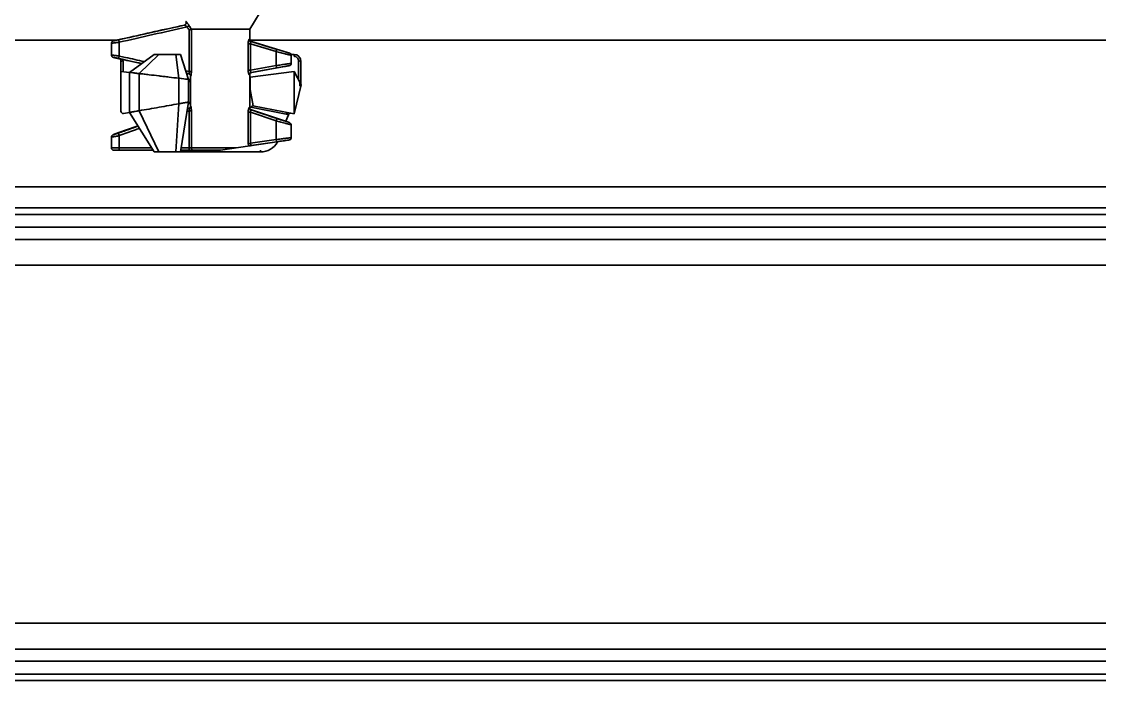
# Model space of a CAD drawing. Header units: millimetres. Extents: x 32496 to 166256, y 3504 to 23939.
# Drawn here: x 44563.1 to 45018.9, y 15003.3 to 15282.2 of the extents above; entities that cross this region are included whole.
import ezdxf

# ---------------------------------------------------------------- set-up
doc = ezdxf.new("R2010")
doc.units = ezdxf.units.MM
doc.layers.get('0').update_dxf_attribs({"lineweight": 35})

msp = doc.modelspace()

# ---------------------------------------------------------------- linework, layer by layer
at = {"linetype": 'Continuous'}
for p, q in [((44666.057, 15289.426), (44659.64, 15278.949)), ((44607.222, 15275.276), (44631.984, 15280.746)), ((44631.984, 15280.746), (44632.02, 15280.746)), ((44633.969, 15261.127), (44633.969, 15278.667)), ((44634.953, 15278.948), (44634.953, 15261.127)), ((44634.96, 15278.949), (44659.64, 15278.949)), ((44659.64, 15274.763), (44659.64, 15278.949)), ((44603.131, 15274.349), (44464.14, 15274.349)), ((44601.14, 15273.077), (44601.14, 15268.043)), ((44602.359, 15274.17), (44602.455, 15274.193)), ((44604.943, 15274.766), (44602.455, 15274.193)), ((44602.455, 15274.193), (44602.468, 15274.196)), ((44607.221, 15275.276), (44602.468, 15274.196)), ((44604.442, 15267.656), (44604.442, 15273.473)), ((44607.224, 15275.276), (44604.943, 15274.766)), ((44658.961, 15261.709), (44658.961, 15272.795)), ((44658.961, 15272.795), (44659.961, 15272.795)), ((44659.64, 15274.763), (44659.425, 15274.763)), ((45386.64, 15274.349), (44659.743, 15274.349)), ((44659.961, 15261.709), (44659.961, 15272.795)), ((44670.809, 15269.503), (44659.961, 15272.795)), ((44660.122, 15273.807), (44660.349, 15273.807)), ((44676.014, 15269.038), (44660.349, 15273.807)), ((44608.838, 15260.699), (44619.206, 15268.349)), ((44621.206, 15268.349), (44612.809, 15260.23)), ((44619.206, 15268.349), (44630.397, 15268.349)), ((44628.397, 15268.349), (44629.707, 15258.232)), ((44630.397, 15268.349), (44633.706, 15257.759)), ((44630.398, 15268.349), (44633.706, 15257.762)), ((44670.809, 15269.503), (44670.809, 15263.63)), ((44671.14, 15269.42), (44670.809, 15269.503)), ((44676.014, 15269.038), (44676.02, 15269.036)), ((44678.372, 15268.349), (44677.044, 15268.349)), ((44677.14, 15267.934), (44677.14, 15264.546)), ((44602.473, 15266.926), (44602.46, 15266.929)), ((44604.877, 15266.384), (44602.46, 15266.929)), ((44602.473, 15266.926), (44607.224, 15265.87)), ((44604.877, 15266.384), (44607.229, 15265.869)), ((44605.06, 15258.415), (44605.06, 15265.346)), ((44606.06, 15261.027), (44606.06, 15265.564)), ((44607.227, 15265.87), (44613.894, 15264.43)), ((44659.961, 15261.709), (44670.809, 15263.63)), ((44675.929, 15263.481), (44660.465, 15260.734)), ((44670.809, 15263.63), (44671.14, 15263.679)), ((44675.93, 15263.481), (44676.031, 15263.499)), ((44677.14, 15264.546), (44677.14, 15264.546)), ((44680.26, 15265.568), (44680.26, 15257.55)), ((44681.26, 15265.351), (44681.261, 15256.312)), ((44605.14, 15261.136), (44605.14, 15244.327)), ((44608.838, 15260.699), (44605.14, 15261.136)), ((44608.838, 15260.699), (44608.838, 15243.784)), ((44612.809, 15244.481), (44612.809, 15260.23)), ((44632.557, 15261.437), (44633.97, 15261.129)), ((44633.89, 15260.119), (44632.903, 15260.332)), ((44632.906, 15260.323), (44633.851, 15260.119)), ((44633.89, 15260.119), (44633.851, 15260.119)), ((44634.953, 15261.127), (44633.969, 15261.127)), ((44634.64, 15246.46), (44634.64, 15259.142)), ((44634.64, 15259.142), (44634.677, 15259.142)), ((44659.961, 15261.709), (44658.961, 15261.709)), ((44659.431, 15259.75), (44659.64, 15259.75)), ((44659.64, 15245.807), (44659.64, 15259.75)), ((44659.769, 15258.761), (44659.64, 15258.744)), ((44678.429, 15261.136), (44659.796, 15258.764)), ((44659.816, 15253.513), (44659.796, 15258.764)), ((44671.037, 15262.645), (44660.242, 15260.734)), ((44660.465, 15260.734), (44660.242, 15260.734)), ((44681.34, 15255.436), (44678.429, 15261.136)), ((44678.429, 15243.136), (44678.429, 15261.136)), ((44605.14, 15258.194), (44605.06, 15258.415)), ((44629.706, 15258.232), (44629.706, 15247.442)), ((44633.706, 15257.759), (44629.706, 15258.232)), ((44630.72, 15258.112), (44629.706, 15258.232)), ((44633.706, 15248.144), (44633.706, 15257.759)), ((44634.64, 15257.649), (44633.706, 15257.759)), ((44678.429, 15243.136), (44681.34, 15255.436)), ((44680.781, 15254.917), (44680.735, 15256.62)), ((44680.781, 15254.917), (44681.189, 15255.941)), ((44661.001, 15246.589), (44659.815, 15253.519)), ((44629.706, 15247.442), (44628.397, 15227.047)), ((44633.706, 15248.144), (44630.397, 15227.047)), ((44633.706, 15248.137), (44630.398, 15227.047)), ((44633.254, 15245.255), (44634.007, 15245.516)), ((44633.256, 15245.269), (44633.967, 15245.516)), ((44634.64, 15247.56), (44633.587, 15247.376)), ((44633.742, 15248.15), (44633.706, 15248.144)), ((44633.967, 15245.516), (44634.007, 15245.516)), ((44634.678, 15246.46), (44634.64, 15246.46)), ((44659.64, 15245.807), (44659.424, 15245.807)), ((44660.095, 15244.859), (44660.322, 15244.859)), ((44675.074, 15243.05), (44660.131, 15246.01)), ((44676.04, 15239.6), (44660.322, 15244.859)), ((44678.429, 15243.136), (44660.975, 15246.594)), ((44606.312, 15243.342), (44608.838, 15243.784)), ((44619.187, 15227.077), (44608.838, 15243.784)), ((44612.809, 15244.481), (44621.206, 15227.047)), ((44633.969, 15244.442), (44633.076, 15244.129)), ((44633.969, 15228.749), (44633.969, 15244.442)), ((44633.969, 15244.442), (44634.953, 15244.442)), ((44634.953, 15244.442), (44634.953, 15228.749)), ((44658.961, 15230.478), (44658.961, 15243.833)), ((44658.961, 15243.833), (44659.961, 15243.833)), ((44659.961, 15230.717), (44659.961, 15243.833)), ((44670.809, 15240.215), (44659.961, 15243.833)), ((44675.942, 15242.796), (44674.828, 15240.006)), ((44607.109, 15236.205), (44602.357, 15234.51)), ((44607.112, 15236.206), (44605.204, 15235.537)), ((44607.11, 15236.205), (44612.397, 15238.038)), ((44612.381, 15238.032), (44612.354, 15238.108)), ((44670.809, 15240.215), (44670.809, 15232.333)), ((44671.14, 15240.123), (44670.809, 15240.215)), ((44676.04, 15239.6), (44676.048, 15239.598)), ((44677.14, 15238.489), (44677.14, 15233.104)), ((44601.14, 15233.341), (44601.14, 15228.749)), ((44602.236, 15234.466), (44602.338, 15234.504)), ((44605.204, 15235.537), (44602.338, 15234.504)), ((44602.338, 15234.504), (44602.357, 15234.51)), ((44604.441, 15228.749), (44604.441, 15233.964)), ((44647.213, 15227.76), (44675.908, 15232.048)), ((44659.961, 15230.717), (44670.809, 15232.333)), ((44671.01, 15231.344), (44660.162, 15229.728)), ((44670.809, 15232.333), (44671.14, 15232.374)), ((44675.909, 15232.048), (44675.939, 15232.053)), ((44675.939, 15232.053), (44676.043, 15232.069)), ((44618.152, 15228.749), (44601.14, 15228.749)), ((44618.771, 15227.749), (44602.14, 15227.749)), ((44619.206, 15227.047), (44619.187, 15227.077)), ((44619.205, 15227.047), (44630.397, 15227.047)), ((44630.397, 15227.048), (44664.236, 15227.05)), ((44630.507, 15227.749), (44647.065, 15227.749)), ((44653.831, 15228.749), (44630.664, 15228.749)), ((44659.38, 15229.617), (44659.64, 15229.617)), ((44664.236, 15227.782), (44664.236, 15227.05)), ((45386.64, 15212.349), (44464.14, 15212.349)), ((51717.14, 15200.629), (40048.64, 15200.629)), ((45469.64, 15203.349), (44381.14, 15203.349)), ((51717.14, 15195.156), (40048.64, 15195.156)), ((51071.64, 15190.039), (40098.64, 15190.039)), ((51071.64, 15179.094), (40098.64, 15179.094)), ((52008.64, 15027.604), (40172.64, 15027.604)), ((52008.64, 15016.658), (40172.64, 15016.658)), ((52008.64, 15011.541), (40172.64, 15011.541)), ((52008.64, 15006.069), (40172.64, 15006.069)), ((52008.64, 15003.349), (40172.64, 15003.349))]:
    msp.add_line(p, q, dxfattribs=at)
for points in [[(44602.359, 15274.17), (44602.181, 15274.127), (44602.049, 15274.094), (44601.949, 15274.067), (44601.861, 15274.041), (44601.755, 15274.001), (44601.621, 15273.932), (44601.482, 15273.83), (44601.355, 15273.696), (44601.247, 15273.528), (44601.172, 15273.329), (44601.14, 15273.108), (44601.14, 15273.077)], [(44601.14, 15268.043), (44601.14, 15268.011), (44601.173, 15267.789), (44601.248, 15267.589), (44601.357, 15267.421), (44601.485, 15267.287), (44601.625, 15267.185), (44601.76, 15267.116), (44601.866, 15267.077), (44601.953, 15267.052), (44602.052, 15267.026), (44602.182, 15266.994), (44602.356, 15266.953), (44602.46, 15266.929)], [(44677.14, 15267.934), (44677.135, 15268.026), (44677.068, 15268.306), (44676.936, 15268.539), (44676.776, 15268.707), (44676.633, 15268.807), (44676.53, 15268.86), (44676.453, 15268.893), (44676.38, 15268.92), (44676.303, 15268.947), (44676.216, 15268.975), (44676.116, 15269.007), (44676.02, 15269.036)], [(44676.031, 15263.499), (44676.127, 15263.517), (44676.207, 15263.533), (44676.274, 15263.547), (44676.335, 15263.56), (44676.402, 15263.578), (44676.499, 15263.611), (44676.646, 15263.683), (44676.815, 15263.808), (44676.971, 15263.989), (44677.084, 15264.216), (44677.137, 15264.476), (44677.14, 15264.546)], [(44633.706, 15257.759), (44633.565, 15257.776), (44633.15, 15257.825), (44632.515, 15257.9), (44631.688, 15257.998)], [(44677.14, 15238.489), (44677.134, 15238.593), (44677.06, 15238.881), (44676.92, 15239.116), (44676.759, 15239.277), (44676.626, 15239.367), (44676.53, 15239.417), (44676.452, 15239.452), (44676.374, 15239.483), (44676.288, 15239.515), (44676.19, 15239.549), (44676.077, 15239.588), (44676.048, 15239.597)], [(44602.236, 15234.466), (44602.054, 15234.397), (44601.916, 15234.342), (44601.808, 15234.297), (44601.71, 15234.25), (44601.583, 15234.174), (44601.43, 15234.047), (44601.288, 15233.867), (44601.188, 15233.65), (44601.142, 15233.402), (44601.14, 15233.341)], [(44676.043, 15232.069), (44676.13, 15232.083), (44676.202, 15232.095), (44676.262, 15232.106), (44676.318, 15232.117), (44676.384, 15232.133), (44676.491, 15232.167), (44676.65, 15232.244), (44676.823, 15232.373), (44676.977, 15232.556), (44677.087, 15232.782), (44677.138, 15233.037), (44677.14, 15233.104)]]:
    msp.add_lwpolyline(points, dxfattribs=at)
for centre, radius, start, end in [((44631.768, 15281.723), 1, 282.45717, 31.48747), ((45286.399, 15692.074), 772.38, 212.246061, 212.360099), ((45377.226, 15743.271), 875.531, 211.90907, 212.027918), ((44660.64, 15274.763), 1, 180, 253.07071), ((44678.26, 15265.351), 3, 0.00342, 87.85786), ((44608.06, 15265.347), 3, 161.22225, 180.00342), ((44633.64, 15259.142), 1, 0, 77.81137), ((44660.64, 15259.75), 1, 100.07071, 180), ((44680.261, 15256.312), 1, 338.23872, 0.00346), ((44633.64, 15246.46), 1, 289.11973, 0), ((44660.64, 15245.807), 1, 180, 251.5), ((42807.963, 9672.409), 5872.188, 71.5005904, 71.6145891), ((44606.14, 15244.327), 1, 180, 279.9421), ((44676.871, 15242.426), 1, 86.25893, 158.23836), ((44664.236, 15235.05), 8, 270.00342, 332.36769), ((44602.14, 15228.749), 1, 180, 270), ((44621.953, 15235.047), 8, 245.96179, 246.82213), ((44647.065, 15228.749), 1, 270, 278.5), ((44652.319, 15281.737), 52.596, 277.71457, 277.9905), ((44654.033, 15250.683), 20.827, 286.38596, 286.53636)]:
    msp.add_arc(centre, radius, start, end, dxfattribs=at)
for points, knots in [([(44632.803, 15281.723), (44632.803, 15281.605), (44632.76, 15281.367), (44632.58, 15281.062), (44632.321, 15280.846), (44632.119, 15280.768), (44632.02, 15280.746)], [0, 0, 0, 0, 0.2616742, 0.5253928, 0.7752948, 1, 1, 1, 1]), ([(44632.656, 15282.245), (44632.663, 15282.245), (44632.682, 15282.231), (44632.715, 15282.205), (44632.76, 15282.16), (44632.817, 15282.099), (44632.885, 15282.023), (44632.995, 15281.895), (44633.149, 15281.705), (44633.348, 15281.444), (44633.563, 15281.149), (44633.783, 15280.828), (44633.927, 15280.604), (44633.998, 15280.489)], [0, 0, 0, 0, 0.0100362, 0.0293963, 0.0580707, 0.0958261, 0.1422293, 0.1961758, 0.3235958, 0.4738051, 0.6397829, 0.8171411, 1, 1, 1, 1]), ([(44632.656, 15282.245), (44632.678, 15282.209), (44632.763, 15282.048), (44632.803, 15281.862), (44632.803, 15281.723)], [0, 0, 0, 0, 0.2321432, 1, 1, 1, 1]), ([(44633.148, 15279.965), (44628.306, 15278.886), (44618.732, 15276.741), (44609.166, 15274.565), (44604.442, 15273.471)], [0, 0, 0, 0, 0.5057289, 1, 1, 1, 1]), ([(44607.231, 15275.208), (44611.319, 15276.138), (44619.58, 15277.992), (44627.846, 15279.825), (44632.02, 15280.746)], [0, 0, 0, 0, 0.4951158, 1, 1, 1, 1]), ([(44633.148, 15279.966), (44633.031, 15280.072), (44632.85, 15280.22), (44632.606, 15280.398), (44632.438, 15280.513), (44632.288, 15280.609), (44632.18, 15280.673), (44632.108, 15280.711), (44632.07, 15280.731), (44632.042, 15280.742), (44632.026, 15280.747), (44632.02, 15280.746)], [0, 0, 0, 0, 0.3442072, 0.5078013, 0.6586163, 0.7889105, 0.8936657, 0.9339526, 0.9652774, 0.9873481, 1, 1, 1, 1]), ([(44633.147, 15279.967), (44633.331, 15280.082), (44633.579, 15280.236), (44633.863, 15280.409), (44633.963, 15280.47), (44633.998, 15280.489)], [0, 0, 0, 0, 0.6504309, 0.8778794, 1, 1, 1, 1]), ([(44633.969, 15278.667), (44634.079, 15278.698), (44634.407, 15278.792), (44634.734, 15278.887), (44634.953, 15278.948)], [0, 0, 0, 0, 0.3335899, 1, 1, 1, 1]), ([(44634.96, 15278.949), (44634.959, 15278.949), (44634.956, 15278.948), (44634.954, 15278.948), (44634.953, 15278.948)], [0, 0, 0, 0, 0.4968859, 1, 1, 1, 1]), ([(44603.64, 15273.365), (44603.479, 15273.344), (44603.163, 15273.303), (44602.704, 15273.246), (44602.279, 15273.194), (44601.953, 15273.155), (44601.722, 15273.129), (44601.575, 15273.113), (44601.448, 15273.099), (44601.341, 15273.089), (44601.258, 15273.081), (44601.202, 15273.077), (44601.17, 15273.075), (44601.153, 15273.075), (44601.146, 15273.075), (44601.14, 15273.075), (44601.14, 15273.077)], [0, 0, 0, 0, 0.1934251, 0.3789779, 0.5517234, 0.7034394, 0.770093, 0.828992, 0.8799238, 0.9226346, 0.9562061, 0.9803399, 0.9888779, 0.9949941, 0.9986703, 1, 1, 1, 1]), ([(44602.159, 15274.121), (44602.123, 15274.112), (44602.073, 15274.099), (44602.012, 15274.083), (44601.978, 15274.073), (44601.953, 15274.065), (44601.937, 15274.06), (44601.929, 15274.056), (44601.926, 15274.055), (44601.925, 15274.052), (44601.928, 15274.051), (44601.931, 15274.051), (44601.941, 15274.051), (44601.959, 15274.053), (44601.986, 15274.056), (44602.039, 15274.064), (44602.125, 15274.078), (44602.2, 15274.092), (44602.242, 15274.099)], [0, 0, 0, 0, 0.1967319, 0.2737353, 0.3358281, 0.3825711, 0.4137811, 0.4235653, 0.4295519, 0.4322932, 0.4356533, 0.4425519, 0.4533205, 0.4865845, 0.5353875, 0.5995058, 0.7721756, 1, 1, 1, 1]), ([(44602.468, 15274.196), (44602.439, 15274.189), (44602.336, 15274.164), (44602.233, 15274.14), (44602.159, 15274.121)], [0, 0, 0, 0, 0.2809675, 1, 1, 1, 1]), ([(44602.242, 15274.099), (44602.267, 15274.104), (44602.378, 15274.125), (44602.489, 15274.146), (44602.575, 15274.164)], [0, 0, 0, 0, 0.2224077, 1, 1, 1, 1]), ([(44602.575, 15274.164), (44602.678, 15274.184), (44603.123, 15274.275), (44603.567, 15274.372), (44603.907, 15274.45)], [0, 0, 0, 0, 0.2312408, 1, 1, 1, 1]), ([(44604.442, 15273.473), (44604.376, 15273.464), (44604.109, 15273.428), (44603.841, 15273.392), (44603.64, 15273.365)], [0, 0, 0, 0, 0.2463918, 1, 1, 1, 1]), ([(44603.907, 15274.45), (44604.184, 15274.513), (44605.291, 15274.767), (44606.399, 15275.019), (44607.231, 15275.208)], [0, 0, 0, 0, 0.2494687, 1, 1, 1, 1]), ([(44603.907, 15274.45), (44603.955, 15274.456), (44604.041, 15274.402), (44604.127, 15274.298), (44604.239, 15274.117), (44604.351, 15273.839), (44604.416, 15273.597), (44604.442, 15273.473)], [0, 0, 0, 0, 0.1250019, 0.2266111, 0.3555076, 0.6716703, 1, 1, 1, 1]), ([(44610.651, 15276.021), (44610.36, 15275.959), (44609.217, 15275.713), (44608.075, 15275.464), (44607.224, 15275.276)], [0, 0, 0, 0, 0.2542144, 1, 1, 1, 1]), ([(44658.96, 15272.795), (44658.96, 15273.048), (44658.986, 15273.518), (44659.092, 15274.128), (44659.221, 15274.528), (44659.334, 15274.716), (44659.399, 15274.763), (44659.425, 15274.763)], [0, 0, 0, 0, 0.36478, 0.6788295, 0.8966183, 0.9615031, 1, 1, 1, 1]), ([(44660.122, 15273.807), (44659.925, 15273.868), (44659.559, 15274.128), (44659.425, 15274.555), (44659.425, 15274.763)], [0, 0, 0, 0, 0.497546, 1, 1, 1, 1]), ([(44660.122, 15273.807), (44660.102, 15273.809), (44660.055, 15273.797), (44659.999, 15273.739), (44659.952, 15273.648), (44659.916, 15273.524), (44659.896, 15273.37), (44659.894, 15273.122), (44659.928, 15272.927), (44659.961, 15272.795)], [0, 0, 0, 0, 0.0539504, 0.122041, 0.2128093, 0.3293064, 0.4696189, 0.6309122, 1, 1, 1, 1]), ([(44601.14, 15268.043), (44601.14, 15268.044), (44601.146, 15268.044), (44601.153, 15268.045), (44601.17, 15268.044), (44601.202, 15268.043), (44601.258, 15268.039), (44601.341, 15268.031), (44601.448, 15268.021), (44601.576, 15268.007), (44601.723, 15267.992), (44601.954, 15267.966), (44602.28, 15267.928), (44602.706, 15267.877), (44603.166, 15267.821), (44603.482, 15267.781), (44603.643, 15267.76)], [0, 0, 0, 0, 0.0013158, 0.004982, 0.0110903, 0.0196283, 0.0438063, 0.0772495, 0.1199516, 0.1712404, 0.2300935, 0.2963311, 0.4486826, 0.6207555, 0.8069861, 1, 1, 1, 1]), ([(44603.643, 15267.76), (44603.71, 15267.752), (44603.977, 15267.717), (44604.243, 15267.683), (44604.442, 15267.656)], [0, 0, 0, 0, 0.2541382, 1, 1, 1, 1]), ([(44603.912, 15266.678), (44603.96, 15266.672), (44604.046, 15266.726), (44604.13, 15266.83), (44604.209, 15266.957), (44604.281, 15267.113), (44604.368, 15267.346), (44604.417, 15267.531), (44604.442, 15267.656)], [0, 0, 0, 0, 0.1249283, 0.2264728, 0.3552558, 0.5068081, 0.6716176, 1, 1, 1, 1]), ([(44604.442, 15267.657), (44605.319, 15267.459), (44608.851, 15266.661), (44612.385, 15265.873), (44615.043, 15265.284)], [0, 0, 0, 0, 0.2483282, 1, 1, 1, 1]), ([(44671.153, 15270.46), (44671.15, 15270.459), (44671.144, 15270.452), (44671.129, 15270.429), (44671.105, 15270.376), (44671.069, 15270.287), (44671.024, 15270.164), (44670.972, 15270.016), (44670.898, 15269.793), (44670.844, 15269.62), (44670.809, 15269.503)], [0, 0, 0, 0, 0.0084775, 0.0246008, 0.0830851, 0.1788645, 0.3086938, 0.4665921, 0.6418735, 1, 1, 1, 1]), ([(44677.14, 15267.934), (44677.14, 15267.937), (44677.126, 15267.943), (44677.106, 15267.952), (44677.067, 15267.965), (44677.015, 15267.981), (44676.948, 15268.001), (44676.83, 15268.033), (44676.649, 15268.08), (44676.39, 15268.144), (44676.081, 15268.22), (44675.725, 15268.305), (44675.326, 15268.401), (44674.888, 15268.506), (44674.239, 15268.66), (44673.367, 15268.87), (44672.272, 15269.137), (44671.521, 15269.324), (44671.14, 15269.42)], [0, 0, 0, 0, 0.0016357, 0.0055905, 0.0119976, 0.0208819, 0.0322069, 0.0459128, 0.0801275, 0.1231915, 0.1750867, 0.2346515, 0.300966, 0.3740995, 0.4532533, 0.6242902, 0.8095002, 1, 1, 1, 1]), ([(44671.153, 15270.46), (44672.107, 15270.17), (44673.453, 15269.776), (44675.076, 15269.313), (44675.74, 15269.122), (44676.014, 15269.038)], [0, 0, 0, 0, 0.5911102, 0.8303753, 1, 1, 1, 1]), ([(44678.372, 15268.349), (44678.371, 15268.349), (44678.373, 15268.341), (44678.371, 15268.333), (44678.371, 15268.314), (44678.37, 15268.29), (44678.368, 15268.258), (44678.365, 15268.204), (44678.363, 15268.121), (44678.367, 15268.006), (44678.363, 15267.871), (44678.341, 15267.724), (44678.341, 15267.618), (44678.352, 15267.566)], [0, 0, 0, 0, 0.0045727, 0.0181973, 0.0407764, 0.0722139, 0.1123498, 0.1607806, 0.280754, 0.4288364, 0.6017631, 0.7959309, 1, 1, 1, 1]), ([(44602.238, 15267.022), (44602.197, 15267.029), (44602.139, 15267.039), (44602.066, 15267.051), (44602.023, 15267.058), (44601.988, 15267.063), (44601.962, 15267.066), (44601.943, 15267.067), (44601.934, 15267.068), (44601.929, 15267.066), (44601.931, 15267.064), (44601.934, 15267.062), (44601.943, 15267.058), (44601.958, 15267.053), (44601.984, 15267.045), (44602.018, 15267.036), (44602.079, 15267.02), (44602.129, 15267.008), (44602.164, 15266.999)], [0, 0, 0, 0, 0.2264452, 0.3192145, 0.3975138, 0.4607786, 0.5087007, 0.5410691, 0.5578184, 0.5608357, 0.563834, 0.5702419, 0.5804791, 0.6126407, 0.6603826, 0.7235151, 0.8015442, 1, 1, 1, 1]), ([(44602.164, 15266.999), (44602.187, 15266.993), (44602.289, 15266.969), (44602.392, 15266.945), (44602.473, 15266.926)], [0, 0, 0, 0, 0.2171321, 1, 1, 1, 1]), ([(44602.573, 15266.959), (44602.542, 15266.965), (44602.431, 15266.986), (44602.319, 15267.007), (44602.238, 15267.022)], [0, 0, 0, 0, 0.2767447, 1, 1, 1, 1]), ([(44603.912, 15266.678), (44603.798, 15266.703), (44603.353, 15266.801), (44602.907, 15266.894), (44602.573, 15266.959)], [0, 0, 0, 0, 0.2554821, 1, 1, 1, 1]), ([(44607.236, 15265.936), (44606.958, 15265.997), (44605.85, 15266.244), (44604.742, 15266.492), (44603.912, 15266.678)], [0, 0, 0, 0, 0.250532, 1, 1, 1, 1]), ([(44605.06, 15265.346), (44605.06, 15265.382), (44605.131, 15265.432), (44605.232, 15265.47), (44605.362, 15265.504), (44605.518, 15265.531), (44605.754, 15265.557), (44605.937, 15265.564), (44606.06, 15265.564)], [0, 0, 0, 0, 0.1011399, 0.1967455, 0.3244897, 0.4788894, 0.6499909, 1, 1, 1, 1]), ([(44607.229, 15265.869), (44607.491, 15265.813), (44608.556, 15265.584), (44609.623, 15265.358), (44610.427, 15265.189)], [0, 0, 0, 0, 0.2460462, 1, 1, 1, 1]), ([(44613.93, 15264.457), (44613.369, 15264.58), (44611.138, 15265.071), (44608.907, 15265.564), (44607.236, 15265.936)], [0, 0, 0, 0, 0.2510359, 1, 1, 1, 1]), ([(44671.037, 15262.645), (44671.035, 15262.646), (44671.029, 15262.653), (44671.023, 15262.666), (44671.014, 15262.689), (44670.998, 15262.738), (44670.975, 15262.822), (44670.944, 15262.947), (44670.91, 15263.101), (44670.863, 15263.331), (44670.83, 15263.51), (44670.809, 15263.63)], [0, 0, 0, 0, 0.0076159, 0.0227499, 0.0465075, 0.0795546, 0.1743005, 0.303875, 0.4623036, 0.6387178, 1, 1, 1, 1]), ([(44675, 15263.322), (44674.722, 15263.275), (44673.4, 15263.055), (44672.079, 15262.83), (44671.037, 15262.645)], [0, 0, 0, 0, 0.2101807, 1, 1, 1, 1]), ([(44671.14, 15263.679), (44671.529, 15263.736), (44672.29, 15263.846), (44673.396, 15264.004), (44674.271, 15264.126), (44674.919, 15264.217), (44675.355, 15264.277), (44675.751, 15264.333), (44676.102, 15264.382), (44676.406, 15264.425), (44676.629, 15264.458), (44676.78, 15264.481), (44676.874, 15264.495), (44676.952, 15264.508), (44677.018, 15264.518), (44677.068, 15264.528), (44677.107, 15264.534), (44677.125, 15264.541), (44677.14, 15264.543), (44677.14, 15264.546)], [0, 0, 0, 0, 0.1944751, 0.380433, 0.5530198, 0.6314414, 0.7043766, 0.7707089, 0.8291939, 0.8800218, 0.9225821, 0.9404275, 0.9559563, 0.9691668, 0.9800559, 0.9886056, 0.9947886, 0.9985819, 1, 1, 1, 1]), ([(44675.897, 15263.475), (44675.836, 15263.464), (44675.538, 15263.412), (44675.238, 15263.362), (44675, 15263.322)], [0, 0, 0, 0, 0.2030453, 1, 1, 1, 1]), ([(44680.26, 15265.568), (44680.26, 15265.818), (44680.162, 15266.324), (44679.749, 15266.977), (44679.116, 15267.43), (44678.607, 15267.554), (44678.352, 15267.566)], [0, 0, 0, 0, 0.247435, 0.4962439, 0.7472453, 1, 1, 1, 1]), ([(44680.26, 15265.568), (44680.383, 15265.568), (44680.566, 15265.561), (44680.802, 15265.535), (44680.958, 15265.509), (44681.089, 15265.475), (44681.189, 15265.437), (44681.26, 15265.386), (44681.26, 15265.351)], [0, 0, 0, 0, 0.3500127, 0.5211139, 0.6755124, 0.8032553, 0.8988599, 1, 1, 1, 1]), ([(44612.809, 15260.23), (44612.569, 15260.256), (44612.097, 15260.314), (44611.409, 15260.396), (44610.765, 15260.47), (44609.913, 15260.573), (44609.278, 15260.647), (44608.838, 15260.699)], [0, 0, 0, 0, 0.1810811, 0.3564423, 0.5202063, 0.6671725, 1, 1, 1, 1]), ([(44629.706, 15258.232), (44628.298, 15258.398), (44626.186, 15258.648), (44623.37, 15258.983), (44620.553, 15259.312), (44617.737, 15259.644), (44614.922, 15259.99), (44613.514, 15260.155), (44612.809, 15260.23)], [0, 0, 0, 0, 0.2499997, 0.3749996, 0.4999998, 0.7499983, 0.875001, 1, 1, 1, 1]), ([(44633.89, 15260.119), (44633.901, 15260.118), (44633.93, 15260.142), (44633.972, 15260.236), (44634.017, 15260.44), (44634.026, 15260.755), (44633.995, 15260.997), (44633.969, 15261.127)], [0, 0, 0, 0, 0.0323072, 0.091995, 0.3030963, 0.618414, 1, 1, 1, 1]), ([(44633.89, 15260.119), (44633.997, 15260.096), (44634.21, 15260.011), (44634.471, 15259.782), (44634.639, 15259.478), (44634.677, 15259.251), (44634.677, 15259.142)], [0, 0, 0, 0, 0.2423391, 0.4995739, 0.7570625, 1, 1, 1, 1]), ([(44634.953, 15261.127), (44634.953, 15260.872), (44634.939, 15260.503), (44634.892, 15260.034), (44634.85, 15259.736), (44634.804, 15259.493), (44634.763, 15259.329), (44634.732, 15259.231), (44634.712, 15259.184), (44634.697, 15259.155), (44634.683, 15259.141), (44634.677, 15259.141)], [0, 0, 0, 0, 0.3772731, 0.5482203, 0.6987313, 0.823031, 0.9156864, 0.9495209, 0.9746656, 0.991147, 1, 1, 1, 1]), ([(44659.431, 15259.749), (44659.404, 15259.749), (44659.34, 15259.797), (44659.228, 15259.982), (44659.097, 15260.378), (44658.987, 15260.986), (44658.96, 15261.456), (44658.96, 15261.709)], [0, 0, 0, 0, 0.0383461, 0.1028489, 0.3192955, 0.6327753, 1, 1, 1, 1]), ([(44659.431, 15259.75), (44659.431, 15259.862), (44659.469, 15260.094), (44659.643, 15260.405), (44659.914, 15260.634), (44660.133, 15260.715), (44660.242, 15260.734)], [0, 0, 0, 0, 0.2439062, 0.5025013, 0.7595928, 1, 1, 1, 1]), ([(44659.961, 15261.709), (44659.94, 15261.582), (44659.928, 15261.394), (44659.959, 15261.157), (44659.998, 15261.01), (44660.051, 15260.89), (44660.118, 15260.788), (44660.195, 15260.731), (44660.242, 15260.734)], [0, 0, 0, 0, 0.3559702, 0.5142671, 0.6552434, 0.7745682, 0.8711931, 1, 1, 1, 1]), ([(44634.639, 15257.396), (44634.518, 15257.398), (44634.344, 15257.407), (44634.122, 15257.435), (44633.984, 15257.461), (44633.868, 15257.493), (44633.774, 15257.529), (44633.706, 15257.578), (44633.706, 15257.613)], [0, 0, 0, 0, 0.3676841, 0.5325931, 0.6776934, 0.7986356, 0.8924058, 1, 1, 1, 1]), ([(44633.706, 15256.641), (44633.706, 15256.682), (44633.769, 15256.743), (44633.867, 15256.79), (44634.035, 15256.847), (44634.295, 15256.892), (44634.518, 15256.907), (44634.639, 15256.909)], [0, 0, 0, 0, 0.1197439, 0.2150399, 0.3354987, 0.6403139, 1, 1, 1, 1]), ([(44659.811, 15257.592), (44659.801, 15257.569), (44659.744, 15257.526), (44659.683, 15257.503), (44659.644, 15257.491)], [0, 0, 0, 0, 0.3825845, 1, 1, 1, 1]), ([(44659.644, 15256.792), (44659.685, 15256.776), (44659.75, 15256.746), (44659.805, 15256.689), (44659.813, 15256.662)], [0, 0, 0, 0, 0.6047716, 1, 1, 1, 1]), ([(44680.493, 15257.095), (44680.595, 15257.094), (44680.742, 15257.093), (44680.927, 15257.088), (44681.04, 15257.083), (44681.13, 15257.077), (44681.199, 15257.069), (44681.236, 15257.067), (44681.261, 15257.058), (44681.261, 15257.052)], [0, 0, 0, 0, 0.3985997, 0.570579, 0.7178181, 0.8365871, 0.9239563, 0.9776504, 1, 1, 1, 1]), ([(44659.654, 15253.641), (44659.694, 15253.627), (44659.759, 15253.603), (44659.81, 15253.546), (44659.815, 15253.519)], [0, 0, 0, 0, 0.6091162, 1, 1, 1, 1]), ([(44629.706, 15247.442), (44629.963, 15247.494), (44630.471, 15247.579), (44631.209, 15247.704), (44631.792, 15247.808), (44632.225, 15247.883), (44632.515, 15247.934), (44632.779, 15247.981), (44633.014, 15248.024), (44633.216, 15248.058), (44633.387, 15248.086), (44633.517, 15248.107), (44633.622, 15248.129), (44633.664, 15248.142), (44633.706, 15248.15), (44633.706, 15248.144)], [0, 0, 0, 0, 0.1935429, 0.3801229, 0.5524626, 0.631295, 0.7042035, 0.7704321, 0.8293019, 0.8801618, 0.9224832, 0.9559585, 0.9803238, 0.9951294, 1, 1, 1, 1]), ([(44634.639, 15247.625), (44634.549, 15247.696), (44634.375, 15247.827), (44634.157, 15247.972), (44633.996, 15248.065), (44633.896, 15248.115), (44633.813, 15248.145), (44633.762, 15248.153), (44633.742, 15248.15)], [0, 0, 0, 0, 0.3277321, 0.6214941, 0.7484166, 0.8566748, 0.9418067, 1, 1, 1, 1]), ([(44633.969, 15244.442), (44634.009, 15244.58), (44634.054, 15244.782), (44634.083, 15245.042), (44634.088, 15245.204), (44634.08, 15245.335), (44634.066, 15245.423), (44634.049, 15245.474), (44634.036, 15245.501), (44634.018, 15245.517), (44634.007, 15245.516)], [0, 0, 0, 0, 0.3893789, 0.5596573, 0.7075928, 0.8267929, 0.9153695, 0.9472425, 0.9712654, 1, 1, 1, 1]), ([(44634.678, 15246.46), (44634.678, 15246.258), (44634.548, 15245.842), (44634.199, 15245.582), (44634.007, 15245.516)], [0, 0, 0, 0, 0.5004169, 1, 1, 1, 1]), ([(44634.678, 15246.46), (44634.684, 15246.46), (44634.699, 15246.447), (44634.714, 15246.417), (44634.734, 15246.368), (44634.766, 15246.268), (44634.806, 15246.099), (44634.852, 15245.849), (44634.894, 15245.546), (44634.927, 15245.201), (44634.948, 15244.828), (44634.953, 15244.572), (44634.953, 15244.442)], [0, 0, 0, 0, 0.0089132, 0.0255697, 0.0509108, 0.084997, 0.1792316, 0.3038858, 0.4553733, 0.6256506, 0.8097579, 1, 1, 1, 1]), ([(44658.96, 15243.833), (44658.96, 15244.086), (44658.985, 15244.557), (44659.09, 15245.169), (44659.22, 15245.571), (44659.333, 15245.76), (44659.397, 15245.808), (44659.424, 15245.808)], [0, 0, 0, 0, 0.3640286, 0.6782065, 0.8964799, 0.9614806, 1, 1, 1, 1]), ([(44660.095, 15244.859), (44659.903, 15244.924), (44659.552, 15245.186), (44659.424, 15245.603), (44659.424, 15245.807)], [0, 0, 0, 0, 0.4975999, 1, 1, 1, 1]), ([(44660.095, 15244.859), (44660.075, 15244.862), (44660.029, 15244.85), (44659.974, 15244.791), (44659.93, 15244.699), (44659.897, 15244.573), (44659.882, 15244.417), (44659.887, 15244.165), (44659.925, 15243.967), (44659.961, 15243.833)], [0, 0, 0, 0, 0.0527715, 0.1193897, 0.209124, 0.3252425, 0.4658469, 0.6280243, 1, 1, 1, 1]), ([(44660.131, 15246.01), (44660.262, 15246.131), (44660.453, 15246.297), (44660.704, 15246.478), (44660.817, 15246.546), (44660.869, 15246.569)], [0, 0, 0, 0, 0.5760699, 0.8152294, 1, 1, 1, 1]), ([(44660.869, 15246.569), (44660.889, 15246.578), (44660.923, 15246.591), (44660.961, 15246.597), (44660.975, 15246.594)], [0, 0, 0, 0, 0.5933777, 1, 1, 1, 1]), ([(44608.838, 15243.784), (44608.858, 15243.788), (44608.909, 15243.8), (44609.052, 15243.832), (44609.387, 15243.895), (44609.826, 15243.959), (44610.319, 15244.043), (44610.929, 15244.163), (44611.584, 15244.284), (44612.272, 15244.394), (44612.629, 15244.449), (44612.809, 15244.481)], [0, 0, 0, 0, 0.0152626, 0.0388152, 0.109354, 0.2685589, 0.3691597, 0.4812958, 0.7311408, 0.8643606, 1, 1, 1, 1]), ([(44671.179, 15241.163), (44671.176, 15241.162), (44671.17, 15241.155), (44671.154, 15241.132), (44671.128, 15241.079), (44671.09, 15240.991), (44671.041, 15240.869), (44670.986, 15240.722), (44670.906, 15240.501), (44670.847, 15240.33), (44670.809, 15240.215)], [0, 0, 0, 0, 0.0086758, 0.0250186, 0.0838791, 0.1798846, 0.3097669, 0.4675442, 0.6425723, 1, 1, 1, 1]), ([(44671.179, 15241.163), (44672.131, 15240.845), (44673.476, 15240.413), (44675.1, 15239.903), (44675.765, 15239.692), (44676.04, 15239.6)], [0, 0, 0, 0, 0.5900921, 0.8297381, 1, 1, 1, 1]), ([(44675.268, 15243.762), (44675.263, 15243.763), (44675.252, 15243.742), (44675.239, 15243.711), (44675.218, 15243.646), (44675.194, 15243.561), (44675.166, 15243.452), (44675.124, 15243.28), (44675.094, 15243.144), (44675.074, 15243.05)], [0, 0, 0, 0, 0.0198524, 0.0720639, 0.1602577, 0.2827239, 0.4356934, 0.6118258, 1, 1, 1, 1]), ([(44675.942, 15242.796), (44675.947, 15242.81), (44675.945, 15242.847), (44675.898, 15242.89), (44675.825, 15242.928), (44675.72, 15242.963), (44675.589, 15242.994), (44675.433, 15243.02), (44675.259, 15243.039), (44675.137, 15243.047), (44675.074, 15243.05)], [0, 0, 0, 0, 0.0450337, 0.1038945, 0.1900945, 0.3056476, 0.4488354, 0.6156963, 0.8013602, 1, 1, 1, 1]), ([(44603.796, 15234.908), (44604.075, 15235.008), (44605.189, 15235.409), (44606.305, 15235.808), (44607.142, 15236.107)], [0, 0, 0, 0, 0.249519, 1, 1, 1, 1]), ([(44613, 15237.045), (44612.283, 15236.789), (44609.428, 15235.767), (44606.575, 15234.739), (44604.441, 15233.964)], [0, 0, 0, 0, 0.2512099, 1, 1, 1, 1]), ([(44607.142, 15236.107), (44607.581, 15236.264), (44609.343, 15236.892), (44611.105, 15237.516), (44612.429, 15237.984)], [0, 0, 0, 0, 0.2492594, 1, 1, 1, 1]), ([(44677.14, 15238.489), (44677.14, 15238.493), (44677.127, 15238.5), (44677.106, 15238.51), (44677.067, 15238.524), (44677.014, 15238.542), (44676.946, 15238.563), (44676.828, 15238.599), (44676.645, 15238.651), (44676.385, 15238.722), (44676.074, 15238.805), (44675.717, 15238.9), (44675.317, 15239.005), (44674.878, 15239.12), (44674.23, 15239.29), (44673.359, 15239.52), (44672.268, 15239.813), (44671.519, 15240.018), (44671.14, 15240.123)], [0, 0, 0, 0, 0.0017174, 0.0057586, 0.0122608, 0.0212462, 0.032677, 0.0464884, 0.0808959, 0.1243858, 0.1765008, 0.2360898, 0.302567, 0.3758003, 0.4549238, 0.6256771, 0.8102833, 1, 1, 1, 1]), ([(44603.644, 15233.795), (44603.486, 15233.763), (44603.175, 15233.7), (44602.721, 15233.61), (44602.297, 15233.528), (44601.97, 15233.468), (44601.736, 15233.426), (44601.586, 15233.4), (44601.456, 15233.378), (44601.347, 15233.361), (44601.26, 15233.349), (44601.199, 15233.341), (44601.161, 15233.338), (44601.146, 15233.338), (44601.14, 15233.34), (44601.14, 15233.341)], [0, 0, 0, 0, 0.1898947, 0.3739996, 0.5456398, 0.6983704, 0.7657144, 0.8254758, 0.8773259, 0.9209085, 0.9552635, 0.9798849, 0.9947769, 0.9985234, 1, 1, 1, 1]), ([(44602.053, 15234.395), (44602.017, 15234.381), (44601.966, 15234.361), (44601.904, 15234.335), (44601.87, 15234.319), (44601.844, 15234.307), (44601.826, 15234.297), (44601.817, 15234.291), (44601.813, 15234.286), (44601.817, 15234.282), (44601.828, 15234.284), (44601.845, 15234.285), (44601.872, 15234.291), (44601.908, 15234.298), (44601.951, 15234.309), (44602.025, 15234.329), (44602.084, 15234.345), (44602.126, 15234.357)], [0, 0, 0, 0, 0.1998606, 0.2787428, 0.3432007, 0.392814, 0.4271651, 0.446137, 0.4505413, 0.4540736, 0.4699384, 0.5010405, 0.5474624, 0.6093278, 0.6865292, 0.7780555, 1, 1, 1, 1]), ([(44602.357, 15234.51), (44602.328, 15234.499), (44602.227, 15234.462), (44602.125, 15234.423), (44602.053, 15234.395)], [0, 0, 0, 0, 0.280196, 1, 1, 1, 1]), ([(44602.126, 15234.357), (44602.15, 15234.365), (44602.261, 15234.397), (44602.372, 15234.431), (44602.458, 15234.457)], [0, 0, 0, 0, 0.2225363, 1, 1, 1, 1]), ([(44602.458, 15234.457), (44602.562, 15234.49), (44603.01, 15234.633), (44603.456, 15234.786), (44603.796, 15234.908)], [0, 0, 0, 0, 0.2318852, 1, 1, 1, 1]), ([(44604.441, 15233.963), (44604.376, 15233.949), (44604.111, 15233.892), (44603.845, 15233.837), (44603.644, 15233.795)], [0, 0, 0, 0, 0.245961, 1, 1, 1, 1]), ([(44603.796, 15234.908), (44603.845, 15234.918), (44603.936, 15234.868), (44604.032, 15234.77), (44604.165, 15234.595), (44604.309, 15234.324), (44604.402, 15234.086), (44604.441, 15233.964)], [0, 0, 0, 0, 0.1242565, 0.2268771, 0.3570143, 0.6744347, 1, 1, 1, 1]), ([(44671.01, 15231.344), (44671.008, 15231.345), (44671.003, 15231.352), (44670.996, 15231.365), (44670.988, 15231.388), (44670.973, 15231.437), (44670.953, 15231.521), (44670.926, 15231.647), (44670.896, 15231.801), (44670.855, 15232.033), (44670.827, 15232.213), (44670.809, 15232.333)], [0, 0, 0, 0, 0.0074204, 0.0223208, 0.0458618, 0.0787247, 0.1732295, 0.3027481, 0.4613057, 0.6379877, 1, 1, 1, 1]), ([(44674.543, 15231.853), (44674.283, 15231.816), (44673.105, 15231.651), (44671.928, 15231.481), (44671.01, 15231.344)], [0, 0, 0, 0, 0.2203988, 1, 1, 1, 1]), ([(44671.14, 15232.374), (44671.53, 15232.423), (44672.292, 15232.516), (44673.4, 15232.648), (44674.275, 15232.752), (44674.924, 15232.828), (44675.359, 15232.879), (44675.755, 15232.925), (44676.105, 15232.967), (44676.409, 15233.003), (44676.63, 15233.03), (44676.782, 15233.049), (44676.875, 15233.061), (44676.953, 15233.072), (44677.018, 15233.081), (44677.068, 15233.089), (44677.107, 15233.094), (44677.125, 15233.101), (44677.14, 15233.101), (44677.14, 15233.104)], [0, 0, 0, 0, 0.1949057, 0.3811576, 0.5538915, 0.6323152, 0.7052083, 0.7714617, 0.8298396, 0.8805487, 0.9229849, 0.9407688, 0.956238, 0.9693917, 0.9802281, 0.9887302, 0.9948709, 0.9986261, 1, 1, 1, 1]), ([(44675.87, 15232.042), (44675.785, 15232.03), (44675.343, 15231.965), (44674.9, 15231.903), (44674.543, 15231.853)], [0, 0, 0, 0, 0.1923276, 1, 1, 1, 1]), ([(44604.121, 15227.749), (44604.169, 15227.749), (44604.244, 15227.813), (44604.305, 15227.923), (44604.353, 15228.048), (44604.391, 15228.199), (44604.431, 15228.434), (44604.441, 15228.621), (44604.441, 15228.749)], [0, 0, 0, 0, 0.1311499, 0.2289955, 0.3502589, 0.4925095, 0.6517592, 1, 1, 1, 1]), ([(44633.969, 15228.749), (44633.969, 15228.684), (44633.969, 15228.556), (44633.969, 15228.371), (44633.968, 15228.2), (44633.967, 15228.051), (44633.966, 15227.942), (44633.965, 15227.87), (44633.964, 15227.827), (44633.963, 15227.795), (44633.963, 15227.77), (44633.96, 15227.759), (44633.962, 15227.749), (44633.961, 15227.749)], [0, 0, 0, 0, 0.1948961, 0.3826704, 0.5555007, 0.7069731, 0.8313542, 0.8817877, 0.923755, 0.9568292, 0.9806636, 0.9950905, 1, 1, 1, 1]), ([(44634.953, 15228.749), (44634.953, 15228.619), (44635.003, 15228.357), (44635.219, 15228.025), (44635.543, 15227.801), (44635.801, 15227.749), (44635.928, 15227.749)], [0, 0, 0, 0, 0.2529556, 0.5041446, 0.7529075, 1, 1, 1, 1]), ([(44658.961, 15230.478), (44659.01, 15230.479), (44659.136, 15230.499), (44659.351, 15230.547), (44659.618, 15230.618), (44659.809, 15230.671), (44659.909, 15230.702)], [0, 0, 0, 0, 0.1526694, 0.3878734, 0.6799243, 1, 1, 1, 1]), ([(44659.38, 15229.617), (44659.362, 15229.617), (44659.321, 15229.637), (44659.246, 15229.726), (44659.158, 15229.904), (44659.058, 15230.17), (44658.994, 15230.371), (44658.961, 15230.478)], [0, 0, 0, 0, 0.0536085, 0.1300237, 0.3555415, 0.6556379, 1, 1, 1, 1]), ([(44660.162, 15229.728), (44660.117, 15229.721), (44659.94, 15229.695), (44659.763, 15229.67), (44659.631, 15229.651)], [0, 0, 0, 0, 0.2527355, 1, 1, 1, 1]), ([(44659.961, 15230.717), (44659.979, 15230.597), (44660.007, 15230.418), (44660.048, 15230.187), (44660.077, 15230.034), (44660.104, 15229.907), (44660.127, 15229.815), (44660.143, 15229.76), (44660.154, 15229.736), (44660.159, 15229.729), (44660.162, 15229.728)], [0, 0, 0, 0, 0.3604442, 0.5364616, 0.6945481, 0.8244002, 0.9191535, 0.9766215, 0.9920849, 1, 1, 1, 1])]:
    msp.add_open_spline(points, degree=3, knots=knots, dxfattribs=at)
for points in [[(44660.122, 15273.807), (44663.8, 15272.695), (44667.476, 15271.578), (44671.153, 15270.46)], [(44612.809, 15244.481), (44615.625, 15244.975), (44621.258, 15245.961), (44626.89, 15246.95), (44629.706, 15247.442)]]:
    msp.add_open_spline(points, degree=3, dxfattribs=at)

doc.saveas('drawing.dxf')
